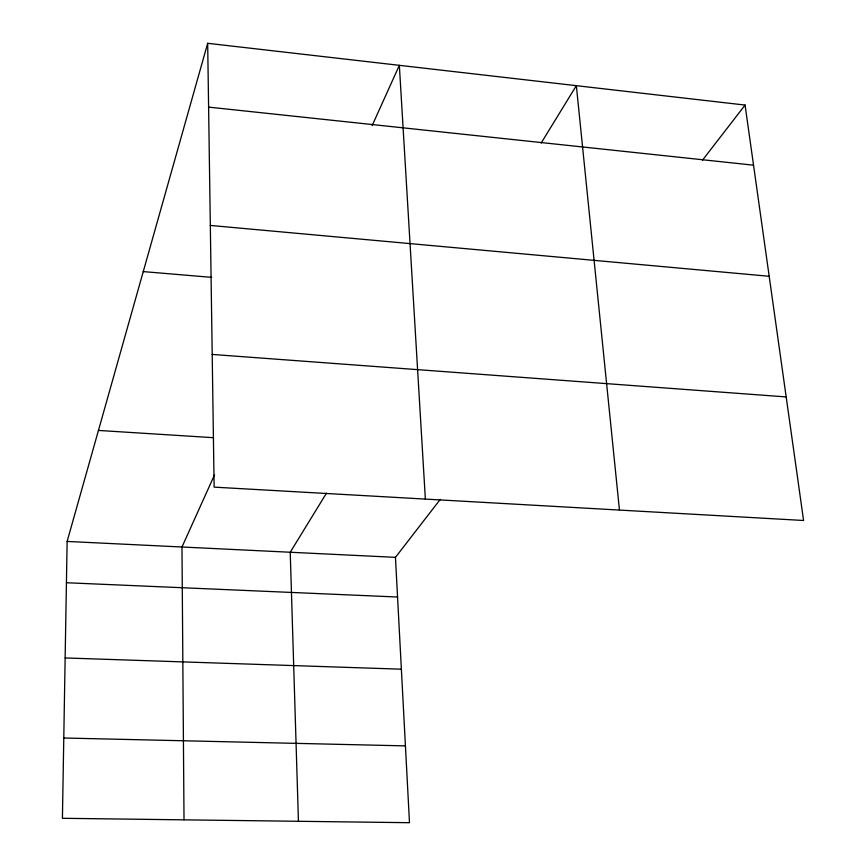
<?xml version="1.0" encoding="UTF-8"?>
<svg xmlns="http://www.w3.org/2000/svg" width="866" height="866" viewBox="0 0 866 866"><rect width="100%" height="100%" fill="white"/><g stroke="black" fill="none" stroke-linecap="round" stroke-linejoin="round"><path stroke-width="1.3" d="M207.678 43.3L214.129 487.136L803.583 520.488L745.074 105.067L207.678 43.3L67.126 541.434L62.417 818.294L409.488 822.7L395.459 557.347L440.264 499.39M214.541 474.839L181.979 546.998L184.014 819.831M372.153 125.581L399.345 65.329L425.368 499.087M326.45 493.198L290.229 552.248L298.445 821.293M541.153 143.063L576.345 85.669L619.45 510.074M702.532 160.113L745.074 105.067M63.781 738.005L405.429 745.886M65.145 657.954L401.369 669.191M66.422 582.731L397.559 597.02M67.126 541.434L395.459 557.347M98.443 430.434L213.426 437.687M212.202 354.432L786.187 396.931M143.269 271.599L211.715 277.358M210.33 225.431L769.192 276.286M208.609 107.113L753.539 165.179"/></g></svg>
